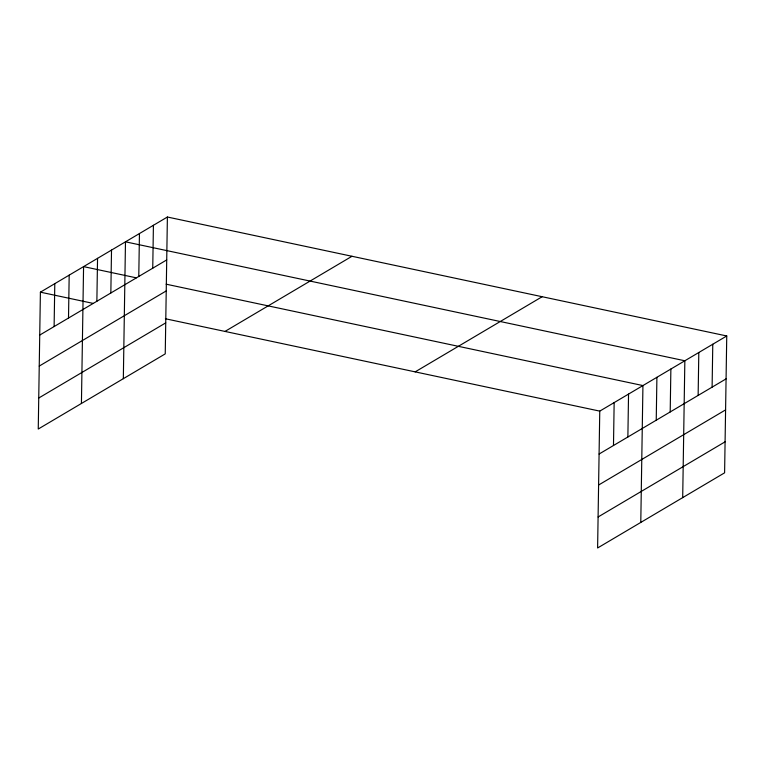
<?xml version="1.0" encoding="UTF-8"?>
<svg xmlns="http://www.w3.org/2000/svg" width="765" height="765" viewBox="0 0 765 765"><rect width="100%" height="100%" fill="white"/><g stroke="black" fill="none" stroke-linecap="round" stroke-linejoin="round"><path stroke-width="1.15" d="M167.392 217.021L40.402 292.173L38.25 429.031L165.24 353.879L167.392 217.021L726.75 335.969L724.598 472.827L597.608 547.979L599.76 411.121L726.75 335.969M54.114 326.559L54.793 283.652M68.506 318.039L69.185 275.142M81.425 403.48L83.576 266.622L136.313 277.838M96.868 301.257L97.547 258.35M110.839 292.995L111.518 250.088M123.337 378.675L125.479 241.817L684.847 360.774L682.696 497.632M138.781 276.461L139.45 233.555M152.742 268.19L153.421 225.283M613.482 445.507L614.152 402.6M627.874 436.997L628.543 394.09M640.783 522.428L642.935 385.57L166.129 284.178M656.236 420.205L656.906 377.308M670.197 411.943L670.876 369.036M698.139 395.409L698.808 352.502M712.11 387.138L712.779 344.24M39.723 335.08L166.713 259.928M39.235 366.081L166.225 290.93M38.738 398.03L165.728 322.878M224.987 331.427L351.976 256.275M415.175 371.867L542.165 296.715M599.091 454.028L726.081 378.876M598.603 485.029L725.593 409.877M598.096 516.977L725.086 441.826M40.402 292.173L93.139 303.389M165.374 318.747L599.76 411.121"/></g></svg>
